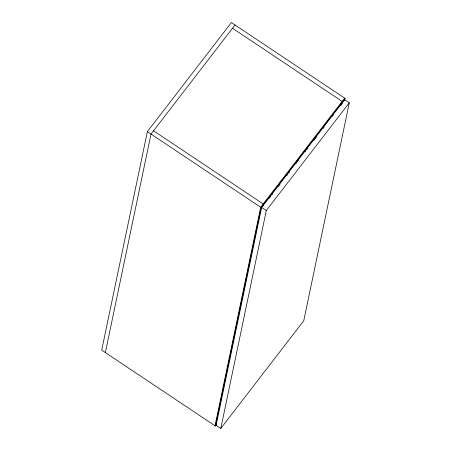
<?xml version="1.0" encoding="UTF-8"?>
<svg xmlns="http://www.w3.org/2000/svg" width="451" height="451" viewBox="0 0 451 451"><rect width="100%" height="100%" fill="white"/><g stroke="black" fill="none" stroke-linecap="round" stroke-linejoin="round"><path stroke-width="0.68" d="M344.677 100.505L345.105 98.436L231.386 22.55L147.364 131.63L101.712 350.156L215.437 426.043L216.694 424.402M105.365 352.597L151.017 134.065L235.039 24.991M215.026 425.772L260.684 207.24L344.699 98.166M215.437 426.043L261.09 207.511L345.105 98.436M261.648 207.404L216.119 425.332L220.793 428.45L303.76 320.734L349.288 102.805L344.615 99.688L261.648 207.404L266.321 210.516L220.793 428.45M263.232 206.028L263.61 204.241L153.543 130.796M342.298 103.087L342.585 101.706L232.519 28.261M269.241 198.226L270.961 195.999M271.818 194.883L272.675 193.772M278.256 186.528L279.975 184.296M286.842 175.383L287.699 174.266M288.561 173.15L289.418 172.04M295.856 163.679L296.713 162.563M297.575 161.447L298.432 160.336M304.87 151.976L305.727 150.859M306.584 149.749L307.447 148.633M313.885 140.272L316.461 136.929M322.899 128.574L324.184 126.9M332.342 116.313L333.199 115.197M340.494 105.726L342.213 103.493M266.321 210.516L349.288 102.805M147.364 131.63L261.09 207.511"/></g></svg>
